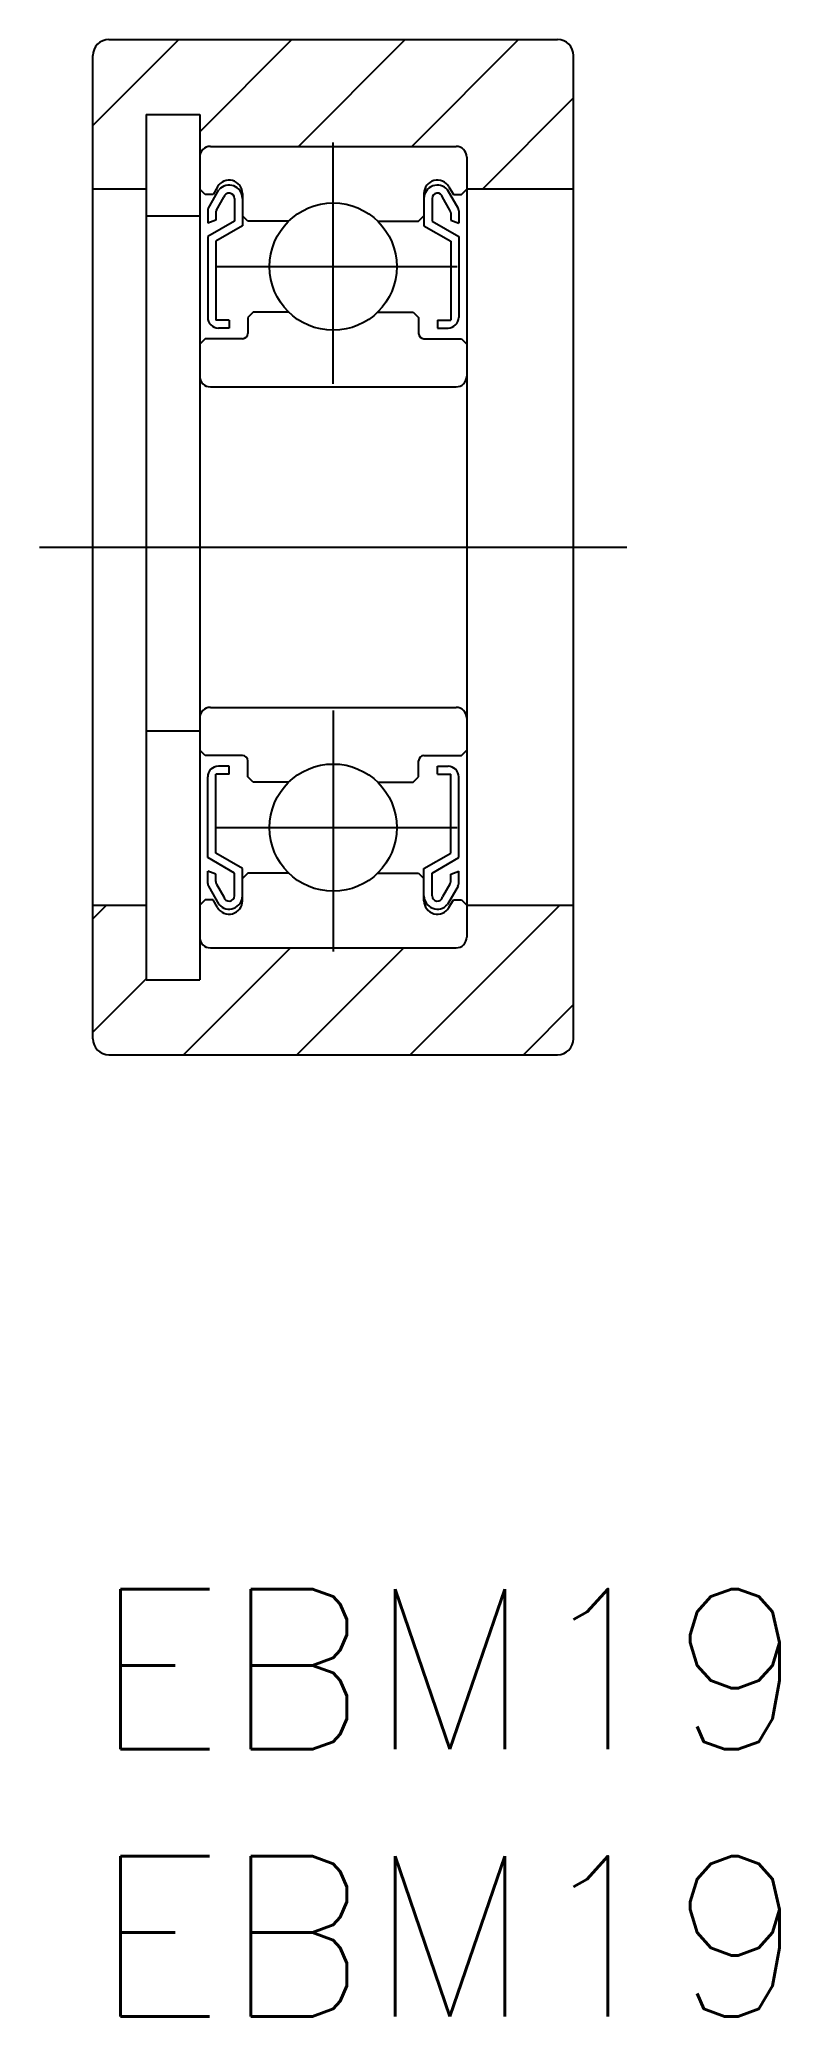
# Model space of a CAD drawing. Extents: x -1 to 12.9, y -8 to 29.
import ezdxf

# ---------------------------------------------------------------- set-up
doc = ezdxf.new("R2010")
doc.units = 0
doc.header["$LTSCALE"] = 0.5
doc.linetypes.add('CENTER', pattern=[50.8, 31.75, -6.35, 6.35, -6.35])
for name, color, linetype in [('MSM_CENTER', 1, 'CENTER'), ('MSM_CONTINUOUS', 7, 'CONTINUOUS'), ('MSM_NARROW', 5, 'CONTINUOUS'), ('MSM_PART_NUMBER', 7, 'CONTINUOUS')]:
    doc.layers.add(name, color=color, linetype=linetype)
doc.styles.get("Standard").update_dxf_attribs({"font": 'txt.shx', "height": 3, "bigfont": 'bigfont.shx'})

# ---------------------------------------------------------------- blocks, each defined once
blk = doc.blocks.new('*U2')
at = {"layer": 'MSM_PART_NUMBER'}
blk.add_text('EBM19', height=3, dxfattribs=at).set_placement((0, -3))
blk = doc.blocks.new('*U3')
at = {"layer": 'MSM_PART_NUMBER'}
blk.add_text('EBM19', height=3, dxfattribs=at).set_placement((0, -8))

msp = doc.modelspace()

# ---------------------------------------------------------------- linework, layer by layer
at = {"layer": 'MSM_CENTER'}
for p, q in [((4.5, 22.559), (4.5, 27.071)), ((2.309, 24.75), (6.821, 24.75)), ((-1, 19.5), (10, 19.5)), ((4.5, 16.441), (4.5, 11.929)), ((2.309, 14.25), (6.821, 14.25))]:
    msp.add_line(p, q, dxfattribs=at)
at = {"layer": 'MSM_CONTINUOUS'}
for p, q in [((0.3, 29), (8.7, 29)), ((3.15, 29), (3.15, 29)), ((0, 10.3), (0, 28.7)), ((9, 10.3), (9, 28.7)), ((1, 27.6), (2, 27.6)), ((1, 27.6), (1, 11.4)), ((2, 27.6), (2, 11.4)), ((2.2, 27), (6.8, 27)), ((7, 26.8), (7, 12.2)), ((0, 26.209), (1, 26.209)), ((2.1, 26.1), (2, 26.2)), ((2.25, 26.1), (2.1, 26.1)), ((2.163, 25.847), (2.361, 26.188)), ((2.333, 26.245), (2.25, 26.1)), ((2.313, 25.806), (2.453, 26.047)), ((2.65, 26.025), (2.65, 25.6)), ((2.8, 26.12), (2.8, 25.513)), ((6.2, 26.12), (6.2, 25.513)), ((6.35, 26.025), (6.35, 25.6)), ((6.687, 25.806), (6.547, 26.047)), ((6.837, 25.847), (6.639, 26.188)), ((6.667, 26.245), (6.75, 26.1)), ((6.75, 26.1), (6.9, 26.1)), ((6.9, 26.1), (7, 26.2)), ((7, 26.209), (9, 26.209)), ((1, 25.7), (2, 25.7)), ((2.15, 25.797), (2.15, 25.564)), ((2.3, 25.618), (2.15, 25.564)), ((2.65, 25.6), (2.15, 25.311)), ((2.3, 25.756), (2.3, 25.618)), ((2.9, 25.6), (2.8, 25.7)), ((3.666, 25.6), (2.9, 25.6)), ((5.334, 25.6), (6.1, 25.6)), ((6.1, 25.6), (6.2, 25.7)), ((6.35, 25.6), (6.85, 25.311)), ((6.7, 25.756), (6.7, 25.618)), ((6.7, 25.618), (6.85, 25.564)), ((6.85, 25.797), (6.85, 25.564)), ((2.15, 25.311), (2.15, 23.8)), ((2.8, 25.513), (2.3, 25.225)), ((2.3, 25.225), (2.3, 23.75)), ((6.2, 25.513), (6.7, 25.225)), ((6.7, 25.225), (6.7, 23.75)), ((6.85, 25.311), (6.85, 23.8)), ((2.55, 23.75), (2.3, 23.75)), ((2.55, 23.75), (2.55, 23.6)), ((3, 23.9), (2.9, 23.8)), ((2.9, 23.8), (2.9, 23.5)), ((3.666, 23.9), (3, 23.9)), ((5.334, 23.9), (6, 23.9)), ((6, 23.9), (6.1, 23.8)), ((6.1, 23.8), (6.1, 23.5)), ((6.45, 23.75), (6.45, 23.6)), ((6.45, 23.75), (6.7, 23.75)), ((2.1, 23.4), (2, 23.3)), ((2.8, 23.4), (2.1, 23.4)), ((2.55, 23.6), (2.35, 23.6)), ((6.2, 23.4), (6.9, 23.4)), ((6.45, 23.6), (6.65, 23.6)), ((6.9, 23.4), (7, 23.3)), ((2.2, 22.5), (6.8, 22.5)), ((2.2, 16.5), (6.8, 16.5)), ((1, 16.063), (2, 16.063)), ((2.1, 15.6), (2, 15.7)), ((2.8, 15.6), (2.1, 15.6)), ((6.2, 15.6), (6.9, 15.6)), ((6.9, 15.6), (7, 15.7)), ((2.15, 13.689), (2.15, 15.2)), ((2.3, 13.775), (2.3, 15.25)), ((2.55, 15.25), (2.3, 15.25)), ((2.55, 15.4), (2.35, 15.4)), ((2.55, 15.25), (2.55, 15.4)), ((2.9, 15.2), (2.9, 15.5)), ((3, 15.1), (2.9, 15.2)), ((6, 15.1), (6.1, 15.2)), ((6.1, 15.2), (6.1, 15.5)), ((6.45, 15.25), (6.45, 15.4)), ((6.45, 15.4), (6.65, 15.4)), ((6.45, 15.25), (6.7, 15.25)), ((6.7, 13.775), (6.7, 15.25)), ((6.85, 13.689), (6.85, 15.2)), ((3.666, 15.1), (3, 15.1)), ((5.334, 15.1), (6, 15.1)), ((2.8, 13.487), (2.3, 13.775)), ((6.2, 13.487), (6.7, 13.775)), ((2.65, 13.4), (2.15, 13.689)), ((2.3, 13.382), (2.15, 13.436)), ((2.15, 13.203), (2.15, 13.436)), ((2.3, 13.244), (2.3, 13.382)), ((2.65, 12.975), (2.65, 13.4)), ((2.8, 12.88), (2.8, 13.487)), ((2.9, 13.4), (2.8, 13.3)), ((3.666, 13.4), (2.9, 13.4)), ((5.334, 13.4), (6.1, 13.4)), ((6.1, 13.4), (6.2, 13.3)), ((6.2, 12.88), (6.2, 13.487)), ((6.35, 13.4), (6.85, 13.689)), ((6.35, 12.975), (6.35, 13.4)), ((6.7, 13.382), (6.85, 13.436)), ((6.7, 13.244), (6.7, 13.382)), ((6.85, 13.203), (6.85, 13.436)), ((2.163, 13.153), (2.361, 12.812)), ((2.313, 13.194), (2.453, 12.953)), ((6.687, 13.194), (6.547, 12.953)), ((6.837, 13.153), (6.639, 12.812)), ((0, 12.8), (1, 12.8)), ((2.1, 12.9), (2, 12.8)), ((2.25, 12.9), (2.1, 12.9)), ((2.333, 12.755), (2.25, 12.9)), ((6.667, 12.755), (6.75, 12.9)), ((6.75, 12.9), (6.9, 12.9)), ((6.9, 12.9), (7, 12.8)), ((7, 12.8), (9, 12.8)), ((2.2, 12), (6.8, 12)), ((1, 11.4), (2, 11.4)), ((0.3, 10), (8.7, 10))]:
    msp.add_line(p, q, dxfattribs=at)
for centre in [(4.5, 24.75), (4.5, 14.25)]:
    msp.add_circle(centre, 1.191, dxfattribs=at)
for centre, radius, start, end in [((0.3, 28.7), 0.3, 90, 180), ((8.7, 28.7), 0.3, 0, 90), ((2.2, 26.8), 0.2, 90, 180), ((6.8, 26.8), 0.2, 0, 90), ((2.55, 26.12), 0.25, 359.9996, 150.0002), ((2.55, 26.025), 0.25, 0, 139.1944), ((6.45, 26.12), 0.25, 29.9998, 180.0004), ((6.45, 26.025), 0.25, 40.8056, 180), ((2.55, 26.025), 0.1, 0, 167.1249), ((6.45, 26.025), 0.1, 12.8751, 180), ((2.25, 25.797), 0.1, 150.0003, 180.0006), ((2.4, 25.756), 0.1, 150.0003, 180.0006), ((6.6, 25.756), 0.1, 359.9994, 29.9997), ((6.75, 25.797), 0.1, 359.9994, 29.9997), ((2.35, 23.8), 0.2, 180.0003, 270.0003), ((6.65, 23.8), 0.2, 269.9997, 359.9997), ((2.8, 23.5), 0.1, 270.0006, 0), ((6.2, 23.5), 0.1, 180, 269.9994), ((2.2, 22.7), 0.2, 180, 270), ((6.8, 22.7), 0.2, 270, 0), ((2.2, 16.3), 0.2, 90, 180), ((6.8, 16.3), 0.2, 0, 90), ((2.8, 15.5), 0.1, 0, 89.9994), ((6.2, 15.5), 0.1, 90.0006, 180), ((2.35, 15.2), 0.2, 89.9997, 179.9997), ((6.65, 15.2), 0.2, 0.0003, 90.0003), ((2.25, 13.203), 0.1, 179.9994, 209.9997), ((2.4, 13.244), 0.1, 179.9994, 209.9997), ((2.55, 12.975), 0.25, 220.8056, 0), ((2.55, 12.975), 0.1, 192.8751, 0), ((6.45, 12.975), 0.25, 180, 319.1944), ((6.45, 12.975), 0.1, 180, 347.1249), ((6.6, 13.244), 0.1, 330.0003, 0.0006), ((6.75, 13.203), 0.1, 330.0003, 0.0006), ((2.55, 12.88), 0.25, 209.9998, 0.0004), ((6.45, 12.88), 0.25, 179.9996, 330.0002), ((2.2, 12.2), 0.2, 180, 270), ((6.8, 12.2), 0.2, 270, 0), ((0.3, 10.3), 0.3, 180, 270), ((8.7, 10.3), 0.3, 270, 0)]:
    msp.add_arc(centre, radius, start, end, dxfattribs=at)
at = {"layer": 'MSM_NARROW'}
for p, q in [((0, 27.393), (1.607, 29)), ((2, 27.272), (3.728, 29)), ((3.849, 27), (5.849, 29)), ((5.971, 27), (7.971, 29)), ((7.301, 26.209), (9, 27.908)), ((0, 12.544), (0.256, 12.8)), ((5.941, 10), (8.741, 12.8)), ((1.698, 10), (3.698, 12)), ((3.82, 10), (5.82, 12)), ((0, 10.423), (1, 11.423)), ((8.062, 10), (9, 10.938))]:
    msp.add_line(p, q, dxfattribs=at)

# ---------------------------------------------------------------- block references
at = {"layer": 'MSM_CONTINUOUS'}
for name in ['*U2', '*U3']:
    msp.add_blockref(name, (0, 0), dxfattribs=at)

doc.saveas('drawing.dxf')
